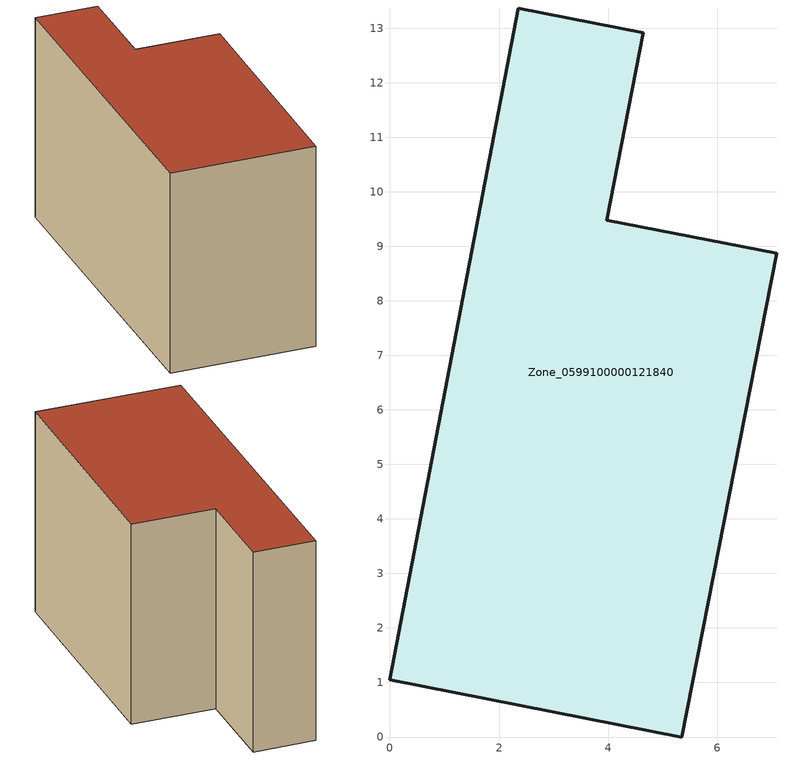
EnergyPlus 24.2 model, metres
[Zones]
Zone_0599100000121840
 floor ground (C_G): 0,1.05 2.35,13.37 4.64,12.92 3.98,9.48 7.09,8.87 5.35,0 z0
 wall outside (C_F): 2.35,13.37 0,1.05 5.35,0 7.09,8.87 3.98,9.48 4.64,12.92 2.35,13.37 z0:7.87
 roof outside (C_R): 0,1.05 5.35,0 7.09,8.87 3.98,9.48 4.64,12.92 2.35,13.37 z7.87
[BUILDING]
Pand.0599100000121840: North Axis=0; Terrain=City; Loads Convergence Tolerance Value=0.04; Temperature Convergence Tolerance Value=0.4; Solar Distribution=FullExterior; Maximum Number of Warmup Days=25; Minimum Number of Warmup Days=1
[Site:Location]
Rotterdam.The.Hague.AP_ZH_NLD Design_Conditions: Latitude=51.96; Longitude=4.45; Time Zone=1; Elevation=-4.5
[SITE:GROUNDTEMPERATURE:BUILDINGSURFACE]
18, 18, 18, 18, 18, 18, 18, 18, 18, 18, 18, 18
[MATERIAL] Thermal Absorptance=0.9; Solar Absorptance=0.7; Visible Absorptance=0.7
Name | Roughness | Thickness | Conductivity | Density | Specific Heat
G.TI.1975-1991 | MediumSmooth | 0.15 | 0.288461 | 540 | 1210
F.TI.1975-1991 | Rough | 0.3 | 0.230769 | 1920 | 840
R.TI.1975-1991 | MediumRough | 0.2 | 0.153846 | 1500 | 1000
[CONSTRUCTION]
C_G: G.TI.1975-1991
C_F: F.TI.1975-1991
C_R: R.TI.1975-1991
[ZONE]
Zone_0599100000121840: Type=1; Multiplier=1; Ceiling Height=Autocalculate; Volume=Autocalculate; Floor Area=autocalculate; Part of Total Floor Area=Yes
[ZONEINFILTRATION:DESIGNFLOWRATE]
Infil_Zone_0599100000121840: Zone or ZoneList or Space or SpaceList=Zone_0599100000121840; Schedule=AlwaysOn; Design Flow Rate Calculation Method=Flow/Area; Flow Rate per Floor Area=0.003; Constant Term Coefficient=1; Temperature Term Coefficient=0; Velocity Term Coefficient=0; Velocity Squared Term Coefficient=0
[HVACTEMPLATE:ZONE:IDEALLOADSAIRSYSTEM]
Zone_0599100000121840: Maximum Heating Supply Air Temperature=50; Minimum Cooling Supply Air Temperature=13; Maximum Heating Supply Air Humidity Ratio=0.0156; Minimum Cooling Supply Air Humidity Ratio=0.0077; Heating Limit=NoLimit; Cooling Limit=NoLimit; Dehumidification Control Type=ConstantSensibleHeatRatio; Cooling Sensible Heat Ratio=0.7; Dehumidification Setpoint=60; Humidification Control Type=None; Humidification Setpoint=30; Outdoor Air Method=None; Outdoor Air Flow Rate per Person=0.00944; Outdoor Air Flow Rate per Zone Floor Area=0; Outdoor Air Flow Rate per Zone=0; Demand Controlled Ventilation Type=None; Outdoor Air Economizer Type=NoEconomizer; Heat Recovery Type=None; Sensible Heat Recovery Effectiveness=0.7; Latent Heat Recovery Effectiveness=0.65
[ZONECONTROL:THERMOSTAT]
ThermostatControl_Zone_0599100000121840: Zone or ZoneList=Zone_0599100000121840; Control Type Schedule=DualSetpointControlType; Control 1=Thermostat_Zone_0599100000121840; Temperature Difference Between Cutout And Setpoint=0
[THERMOSTATSETPOINT:DUALSETPOINT]
Thermostat_Zone_0599100000121840: Heating Setpoint Temperature Schedule=HeatingSetpoint_Zone_0599100000121840; Cooling Setpoint Temperature Schedule=CoolingSetpoint_Zone_0599100000121840
[SCHEDULE:COMPACT]
HeatingSetpoint_Zone_0599100000121840: Through: 12/31, For: AllDays, Until: 24:00, 21
CoolingSetpoint_Zone_0599100000121840: Through: 12/31, For: AllDays, Until: 24:00, 24
DualSetpointControlType: Through: 12/31, For: AllDays, Until: 24:00, 4
AlwaysOn: Through: 12/31, For: AllDays, Until: 24:00, 1
